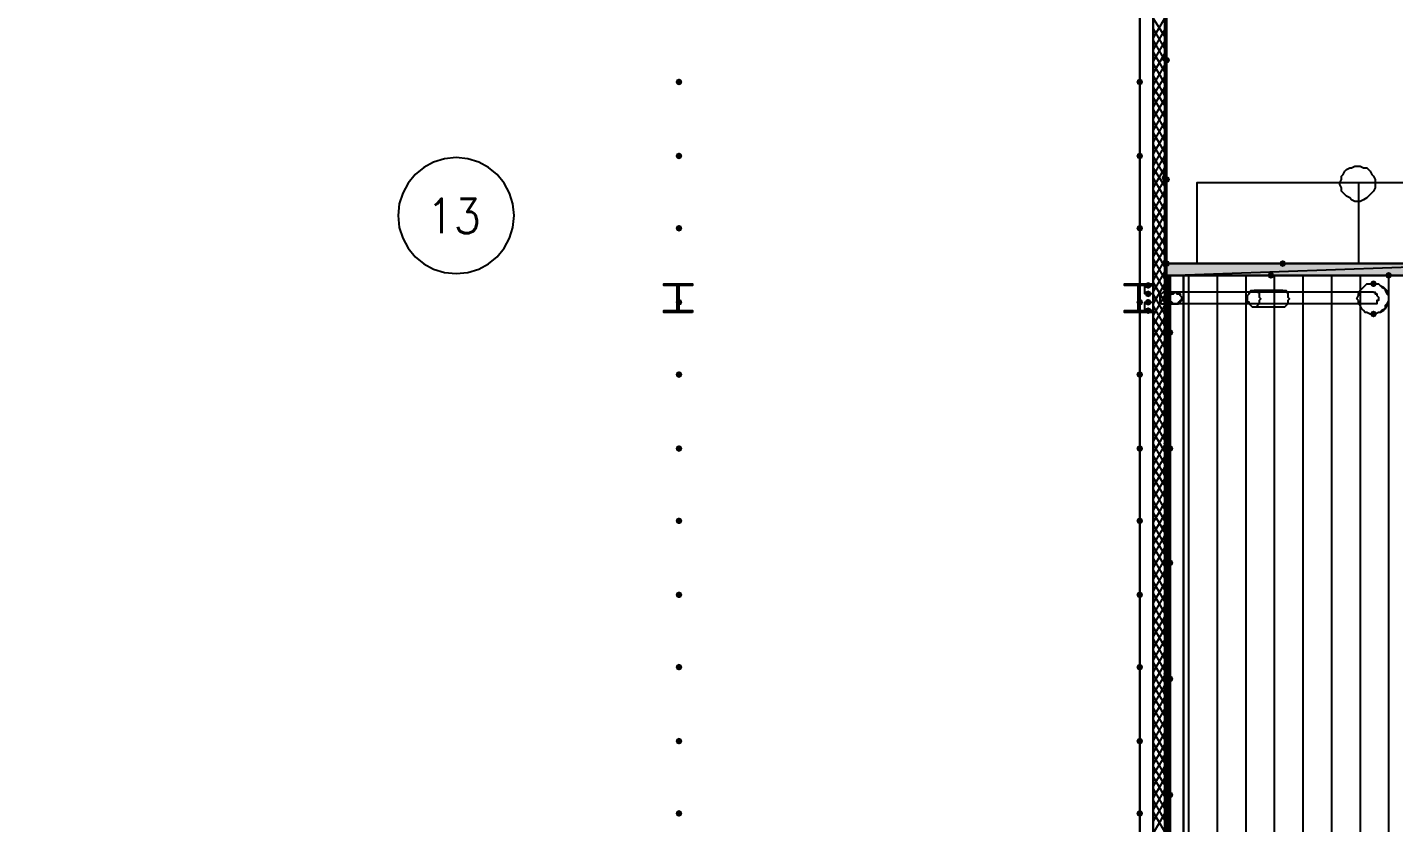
# Model space of a CAD drawing. Header units: millimetres. Extents: x 0 to 420, y 0 to 297.
# Drawn here: x 365.02 to 399.41, y 189.84 to 209.87 of the extents above; entities that cross this region are included whole.
import ezdxf

# ---------------------------------------------------------------- set-up
doc = ezdxf.new("R2010")
doc.units = ezdxf.units.MM
doc.layers.get('0').update_dxf_attribs({"linetype": 'CONTINUOUS'})
doc.styles.get("Standard").update_dxf_attribs({"font": 'STANDARD'})

msp = doc.modelspace()

# ---------------------------------------------------------------- hatches: boundary and pattern name
at = {"true_color": 0x000007}
h = msp.add_hatch(color=0, dxfattribs=at)
h.paths.add_polyline_path([(393.7, 221.107), (393.657667, 221.107), (393.7, 203.030667)], flags=0)
h.paths.add_polyline_path([(393.657667, 221.107), (393.7, 203.030667), (393.657667, 203.030667)], flags=0)
at = {"true_color": 0x0000fe}
for points in [[(393.742333, 209.084333), (393.717462, 209.024538), (393.657667, 208.999667), (393.597871, 209.024538), (393.573, 209.084333), (393.597871, 209.144129), (393.657667, 209.169), (393.717462, 209.144129)], [(393.784667, 209.042), (393.759796, 208.982204), (393.7, 208.957333), (393.640204, 208.982204), (393.615333, 209.042), (393.640204, 209.101796), (393.7, 209.126667), (393.759796, 209.101796)], [(393.742333, 206.078667), (393.717462, 206.018871), (393.657667, 205.994), (393.597871, 206.018871), (393.573, 206.078667), (393.597871, 206.138462), (393.657667, 206.163333), (393.717462, 206.138463)], [(393.784667, 206.036333), (393.759796, 205.976537), (393.7, 205.951667), (393.640204, 205.976537), (393.615333, 206.036333), (393.640204, 206.096129), (393.7, 206.121), (393.759796, 206.096129)], [(393.784667, 203.919667), (393.759796, 203.859871), (393.7, 203.835), (393.640204, 203.859871), (393.615333, 203.919667), (393.640204, 203.979462), (393.7, 204.004333), (393.759796, 203.979463)], [(393.784667, 203.919667), (393.759796, 203.859871), (393.7, 203.835), (393.640204, 203.859871), (393.615333, 203.919667), (393.640204, 203.979462), (393.7, 204.004333), (393.759796, 203.979463)], [(396.705667, 203.919667), (396.680796, 203.859871), (396.621, 203.835), (396.561204, 203.859871), (396.536333, 203.919667), (396.561204, 203.979462), (396.621, 204.004333), (396.680796, 203.979463)], [(396.409333, 203.623333), (396.384462, 203.563538), (396.324667, 203.538667), (396.264871, 203.563538), (396.24, 203.623333), (396.264871, 203.683129), (396.324667, 203.708), (396.384462, 203.683129)], [(399.372667, 203.623333), (399.347796, 203.563538), (399.288, 203.538667), (399.228204, 203.563538), (399.203333, 203.623333), (399.228204, 203.683129), (399.288, 203.708), (399.347796, 203.683129)], [(393.742333, 203.030667), (393.717462, 202.970871), (393.657667, 202.946), (393.597871, 202.970871), (393.573, 203.030667), (393.597871, 203.090462), (393.657667, 203.115333), (393.717462, 203.090463)], [(393.784667, 203.030667), (393.759796, 202.970871), (393.7, 202.946), (393.640204, 202.970871), (393.615333, 203.030667), (393.640204, 203.090462), (393.7, 203.115333), (393.759796, 203.090463)], [(393.784667, 202.268667), (393.759796, 202.208871), (393.7, 202.184), (393.640204, 202.208871), (393.615333, 202.268667), (393.640204, 202.328462), (393.7, 202.353333), (393.759796, 202.328463)], [(393.784667, 202.184), (393.759796, 202.124204), (393.7, 202.099333), (393.640204, 202.124204), (393.615333, 202.184), (393.640204, 202.243796), (393.7, 202.268667), (393.759796, 202.243796)], [(393.869333, 202.184), (393.844462, 202.124204), (393.784667, 202.099333), (393.724871, 202.124204), (393.7, 202.184), (393.724871, 202.243796), (393.784667, 202.268667), (393.844462, 202.243796)], [(393.742333, 200.152), (393.717462, 200.092204), (393.657667, 200.067333), (393.597871, 200.092204), (393.573, 200.152), (393.597871, 200.211796), (393.657667, 200.236667), (393.717462, 200.211796)], [(393.784667, 200.152), (393.759796, 200.092204), (393.7, 200.067333), (393.640204, 200.092204), (393.615333, 200.152), (393.640204, 200.211796), (393.7, 200.236667), (393.759796, 200.211796)], [(393.784667, 199.39), (393.759796, 199.330204), (393.7, 199.305333), (393.640204, 199.330204), (393.615333, 199.39), (393.640204, 199.449796), (393.7, 199.474667), (393.759796, 199.449796)], [(393.784667, 199.263), (393.759796, 199.203204), (393.7, 199.178333), (393.640204, 199.203204), (393.615333, 199.263), (393.640204, 199.322796), (393.7, 199.347667), (393.759796, 199.322796)], [(393.784667, 199.263), (393.759796, 199.203204), (393.7, 199.178333), (393.640204, 199.203204), (393.615333, 199.263), (393.640204, 199.322796), (393.7, 199.347667), (393.759796, 199.322796)], [(393.869333, 199.263), (393.844462, 199.203204), (393.784667, 199.178333), (393.724871, 199.203204), (393.7, 199.263), (393.724871, 199.322796), (393.784667, 199.347667), (393.844462, 199.322796)], [(393.742333, 197.273333), (393.717462, 197.213537), (393.657667, 197.188667), (393.597871, 197.213537), (393.573, 197.273333), (393.597871, 197.333129), (393.657667, 197.358), (393.717462, 197.333129)], [(393.784667, 197.231), (393.759796, 197.171204), (393.7, 197.146333), (393.640204, 197.171204), (393.615333, 197.231), (393.640204, 197.290796), (393.7, 197.315667), (393.759796, 197.290796)], [(393.784667, 196.469), (393.759796, 196.409204), (393.7, 196.384333), (393.640204, 196.409204), (393.615333, 196.469), (393.640204, 196.528796), (393.7, 196.553667), (393.759796, 196.528796)], [(393.784667, 196.384333), (393.759796, 196.324537), (393.7, 196.299667), (393.640204, 196.324537), (393.615333, 196.384333), (393.640204, 196.444129), (393.7, 196.469), (393.759796, 196.444129)], [(393.784667, 196.384333), (393.759796, 196.324537), (393.7, 196.299667), (393.640204, 196.324537), (393.615333, 196.384333), (393.640204, 196.444129), (393.7, 196.469), (393.759796, 196.444129)], [(393.869333, 196.384333), (393.844462, 196.324537), (393.784667, 196.299667), (393.724871, 196.324537), (393.7, 196.384333), (393.724871, 196.444129), (393.784667, 196.469), (393.844462, 196.444129)], [(393.742333, 194.352333), (393.717462, 194.292537), (393.657667, 194.267667), (393.597871, 194.292537), (393.573, 194.352333), (393.597871, 194.412129), (393.657667, 194.437), (393.717462, 194.412129)], [(393.784667, 194.352333), (393.759796, 194.292537), (393.7, 194.267667), (393.640204, 194.292537), (393.615333, 194.352333), (393.640204, 194.412129), (393.7, 194.437), (393.759796, 194.412129)], [(393.784667, 193.590333), (393.759796, 193.530537), (393.7, 193.505667), (393.640204, 193.530537), (393.615333, 193.590333), (393.640204, 193.650129), (393.7, 193.675), (393.759796, 193.650129)], [(393.784667, 193.463333), (393.759796, 193.403537), (393.7, 193.378667), (393.640204, 193.403537), (393.615333, 193.463333), (393.640204, 193.523129), (393.7, 193.548), (393.759796, 193.523129)], [(393.784667, 193.463333), (393.759796, 193.403537), (393.7, 193.378667), (393.640204, 193.403537), (393.615333, 193.463333), (393.640204, 193.523129), (393.7, 193.548), (393.759796, 193.523129)], [(393.869333, 193.463333), (393.844462, 193.403537), (393.784667, 193.378667), (393.724871, 193.403537), (393.7, 193.463333), (393.724871, 193.523129), (393.784667, 193.548), (393.844462, 193.523129)], [(393.742333, 191.473667), (393.717462, 191.413871), (393.657667, 191.389), (393.597871, 191.413871), (393.573, 191.473667), (393.597871, 191.533462), (393.657667, 191.558333), (393.717462, 191.533463)], [(393.784667, 191.431333), (393.759796, 191.371537), (393.7, 191.346667), (393.640204, 191.371537), (393.615333, 191.431333), (393.640204, 191.491129), (393.7, 191.516), (393.759796, 191.491129)], [(393.784667, 190.669333), (393.759796, 190.609537), (393.7, 190.584667), (393.640204, 190.609537), (393.615333, 190.669333), (393.640204, 190.729129), (393.7, 190.754), (393.759796, 190.729129)], [(393.784667, 190.584667), (393.759796, 190.524871), (393.7, 190.5), (393.640204, 190.524871), (393.615333, 190.584667), (393.640204, 190.644462), (393.7, 190.669333), (393.759796, 190.644463)], [(393.784667, 190.584667), (393.759796, 190.524871), (393.7, 190.5), (393.640204, 190.524871), (393.615333, 190.584667), (393.640204, 190.644462), (393.7, 190.669333), (393.759796, 190.644463)], [(393.869333, 190.542333), (393.844462, 190.482537), (393.784667, 190.457667), (393.724871, 190.482537), (393.7, 190.542333), (393.724871, 190.602129), (393.784667, 190.627), (393.844462, 190.602129)]]:
    msp.add_hatch(color=0, dxfattribs=at).paths.add_polyline_path(points, flags=0)
at = {"true_color": 0x000007}
for points in [[(381.508, 208.491667), (381.483129, 208.431871), (381.423333, 208.407), (381.363538, 208.431871), (381.338667, 208.491667), (381.363537, 208.551462), (381.423333, 208.576333), (381.483129, 208.551463)], [(393.107333, 208.491667), (393.082462, 208.431871), (393.022667, 208.407), (392.962871, 208.431871), (392.938, 208.491667), (392.962871, 208.551462), (393.022667, 208.576333), (393.082462, 208.551463)], [(381.508, 206.629), (381.483129, 206.569204), (381.423333, 206.544333), (381.363538, 206.569204), (381.338667, 206.629), (381.363537, 206.688796), (381.423333, 206.713667), (381.483129, 206.688796)], [(393.107333, 206.629), (393.082462, 206.569204), (393.022667, 206.544333), (392.962871, 206.569204), (392.938, 206.629), (392.962871, 206.688796), (393.022667, 206.713667), (393.082462, 206.688796)], [(381.508, 204.808667), (381.483129, 204.748871), (381.423333, 204.724), (381.363538, 204.748871), (381.338667, 204.808667), (381.363537, 204.868462), (381.423333, 204.893333), (381.483129, 204.868463)], [(393.107333, 204.808667), (393.082462, 204.748871), (393.022667, 204.724), (392.962871, 204.748871), (392.938, 204.808667), (392.962871, 204.868462), (393.022667, 204.893333), (393.082462, 204.868463)], [(393.319, 203.369333), (393.294129, 203.309537), (393.234333, 203.284667), (393.174537, 203.309537), (393.149667, 203.369333), (393.174537, 203.429129), (393.234333, 203.454), (393.294129, 203.429129)], [(398.991667, 203.411667), (398.966796, 203.351871), (398.907, 203.327), (398.847204, 203.351871), (398.822333, 203.411667), (398.847204, 203.471462), (398.907, 203.496333), (398.966796, 203.471463)], [(381.508, 202.946), (381.483129, 202.886204), (381.423333, 202.861333), (381.363538, 202.886204), (381.338667, 202.946), (381.363537, 203.005796), (381.423333, 203.030667), (381.483129, 203.005796)], [(393.107333, 202.946), (393.082462, 202.886204), (393.022667, 202.861333), (392.962871, 202.886204), (392.938, 202.946), (392.962871, 203.005796), (393.022667, 203.030667), (393.082462, 203.005796)], [(393.319, 203.157667), (393.294129, 203.097871), (393.234333, 203.073), (393.174537, 203.097871), (393.149667, 203.157667), (393.174537, 203.217462), (393.234333, 203.242333), (393.294129, 203.217463)], [(393.319, 202.946), (393.294129, 202.886204), (393.234333, 202.861333), (393.174537, 202.886204), (393.149667, 202.946), (393.174537, 203.005796), (393.234333, 203.030667), (393.294129, 203.005796)], [(393.319, 202.734333), (393.294129, 202.674537), (393.234333, 202.649667), (393.174537, 202.674537), (393.149667, 202.734333), (393.174537, 202.794129), (393.234333, 202.819), (393.294129, 202.794129)], [(398.991667, 202.649667), (398.966796, 202.589871), (398.907, 202.565), (398.847204, 202.589871), (398.822333, 202.649667), (398.847204, 202.709462), (398.907, 202.734333), (398.966796, 202.709463)], [(381.508, 201.125667), (381.483129, 201.065871), (381.423333, 201.041), (381.363538, 201.065871), (381.338667, 201.125667), (381.363537, 201.185462), (381.423333, 201.210333), (381.483129, 201.185463)], [(393.107333, 201.125667), (393.082462, 201.065871), (393.022667, 201.041), (392.962871, 201.065871), (392.938, 201.125667), (392.962871, 201.185462), (393.022667, 201.210333), (393.082462, 201.185463)], [(381.508, 199.263), (381.483129, 199.203204), (381.423333, 199.178333), (381.363538, 199.203204), (381.338667, 199.263), (381.363537, 199.322796), (381.423333, 199.347667), (381.483129, 199.322796)], [(393.107333, 199.263), (393.082462, 199.203204), (393.022667, 199.178333), (392.962871, 199.203204), (392.938, 199.263), (392.962871, 199.322796), (393.022667, 199.347667), (393.082462, 199.322796)], [(381.508, 197.442667), (381.483129, 197.382871), (381.423333, 197.358), (381.363538, 197.382871), (381.338667, 197.442667), (381.363537, 197.502462), (381.423333, 197.527333), (381.483129, 197.502463)], [(393.107333, 197.442667), (393.082462, 197.382871), (393.022667, 197.358), (392.962871, 197.382871), (392.938, 197.442667), (392.962871, 197.502462), (393.022667, 197.527333), (393.082462, 197.502463)], [(381.508, 195.58), (381.483129, 195.520204), (381.423333, 195.495333), (381.363538, 195.520204), (381.338667, 195.58), (381.363537, 195.639796), (381.423333, 195.664667), (381.483129, 195.639796)], [(393.107333, 195.58), (393.082462, 195.520204), (393.022667, 195.495333), (392.962871, 195.520204), (392.938, 195.58), (392.962871, 195.639796), (393.022667, 195.664667), (393.082462, 195.639796)], [(381.508, 193.759667), (381.483129, 193.699871), (381.423333, 193.675), (381.363538, 193.699871), (381.338667, 193.759667), (381.363537, 193.819462), (381.423333, 193.844333), (381.483129, 193.819463)], [(393.107333, 193.759667), (393.082462, 193.699871), (393.022667, 193.675), (392.962871, 193.699871), (392.938, 193.759667), (392.962871, 193.819462), (393.022667, 193.844333), (393.082462, 193.819463)], [(381.508, 191.897), (381.483129, 191.837204), (381.423333, 191.812333), (381.363538, 191.837204), (381.338667, 191.897), (381.363537, 191.956796), (381.423333, 191.981667), (381.483129, 191.956796)], [(393.107333, 191.897), (393.082462, 191.837204), (393.022667, 191.812333), (392.962871, 191.837204), (392.938, 191.897), (392.962871, 191.956796), (393.022667, 191.981667), (393.082462, 191.956796)], [(381.508, 190.076667), (381.483129, 190.016871), (381.423333, 189.992), (381.363538, 190.016871), (381.338667, 190.076667), (381.363537, 190.136462), (381.423333, 190.161333), (381.483129, 190.136463)], [(393.107333, 190.076667), (393.082462, 190.016871), (393.022667, 189.992), (392.962871, 190.016871), (392.938, 190.076667), (392.962871, 190.136462), (393.022667, 190.161333), (393.082462, 190.136463)]]:
    msp.add_hatch(color=0, dxfattribs=at).paths.add_polyline_path(points, flags=0)
h = msp.add_hatch(color=0, dxfattribs=at)
h.paths.add_polyline_path([(402.209, 203.623333), (393.7, 203.623333), (402.209, 203.919667)], flags=0)
h.paths.add_polyline_path([(393.7, 203.623333), (402.209, 203.919667), (393.7, 203.919667)], flags=0)
h = msp.add_hatch(color=0, dxfattribs=at)
h.paths.add_polyline_path([(393.784667, 203.623333), (393.784667, 121.031), (393.7, 203.623333)], flags=0)
h.paths.add_polyline_path([(393.784667, 121.031), (393.7, 203.623333), (393.7, 121.031)], flags=0)
h = msp.add_hatch(color=0, dxfattribs=at)
h.paths.add_polyline_path([(393.7, 203.030667), (393.657667, 203.030667), (393.7, 185.674)], flags=0)
h.paths.add_polyline_path([(393.657667, 203.030667), (393.7, 185.674), (393.657667, 185.674)], flags=0)

# ---------------------------------------------------------------- linework, layer by layer
at = {"color": 0, "true_color": 0x000007}
for points in [[(393.7, 221.107), (393.657667, 221.107), (393.7, 203.030667)], [(393.657667, 221.107), (393.7, 203.030667), (393.657667, 203.030667)], [(393.7, 203.030667), (393.7, 221.107), (393.657667, 221.107), (393.657667, 203.030667)], [(393.7, 203.030667), (393.7, 221.064667), (393.657667, 221.064667), (393.657667, 203.030667)], [(393.361333, 220.810667), (259.291667, 220.810667), (259.291667, 189.780333), (242.612333, 189.780333), (242.612333, 220.810667), (108.585, 220.810667), (108.585, 104.14), (242.654667, 104.14), (242.654667, 135.128), (259.291667, 135.128), (259.291667, 104.14), (393.361333, 104.14)], [(242.612333, 220.429667), (242.612333, 189.780333), (259.291667, 189.780333), (259.291667, 220.429667), (393.022667, 220.429667), (393.022667, 104.478667), (259.291667, 104.478667), (259.291667, 135.128), (242.654667, 135.128), (242.654667, 104.478667), (108.923667, 104.478667), (108.923667, 220.429667)], [(398.526, 205.486), (398.441333, 205.486), (398.356667, 205.528333), (398.314333, 205.570667), (398.229667, 205.613), (398.187333, 205.655333), (398.145, 205.697667), (398.102667, 205.74), (398.102667, 205.824667), (398.060333, 205.909333), (398.060333, 205.951667), (398.102667, 206.036333), (398.102667, 206.121), (398.145, 206.163333), (398.187333, 206.248), (398.229667, 206.290333), (398.314333, 206.332667), (398.356667, 206.332667), (398.441333, 206.375), (398.526, 206.375), (398.568333, 206.375), (398.653, 206.332667), (398.737667, 206.332667), (398.78, 206.290333), (398.822333, 206.248), (398.864667, 206.163333), (398.907, 206.121), (398.949333, 206.036333), (398.949333, 205.951667), (398.949333, 205.909333), (398.949333, 205.824667), (398.907, 205.74), (398.864667, 205.697667), (398.822333, 205.655333), (398.78, 205.613), (398.737667, 205.570667), (398.653, 205.528333), (398.568333, 205.486)], [(402.209, 203.623333), (393.7, 203.623333), (402.209, 203.919667)], [(393.7, 203.623333), (402.209, 203.919667), (393.7, 203.919667)], [(381.762, 202.692), (381.042333, 202.692), (381.042333, 202.734333), (381.381, 202.734333), (381.381, 203.369333), (381.042333, 203.369333), (381.042333, 203.411667), (381.762, 203.411667), (381.762, 203.369333), (381.423333, 203.369333), (381.423333, 202.734333), (381.762, 202.734333)], [(393.361333, 202.692), (392.641667, 202.692), (392.641667, 202.734333), (392.980333, 202.734333), (392.980333, 203.369333), (392.641667, 203.369333), (392.641667, 203.411667), (393.361333, 203.411667), (393.361333, 203.369333), (393.022667, 203.369333), (393.022667, 202.734333), (393.361333, 202.734333)], [(393.361333, 203.157667), (393.149667, 203.157667), (393.149667, 203.369333), (393.361333, 203.369333), (393.361333, 203.157667), (393.149667, 203.157667), (393.149667, 203.369333), (393.361333, 203.369333)], [(393.784667, 203.623333), (393.784667, 121.031), (393.7, 203.623333)], [(393.784667, 121.031), (393.7, 203.623333), (393.7, 121.031)], [(393.784667, 203.623333), (393.7, 203.623333), (393.7, 121.031), (393.784667, 121.031)], [(393.7, 202.776667), (393.7, 202.903667), (393.911667, 202.903667), (393.954, 202.903667), (393.996333, 202.903667), (394.038667, 202.946), (394.038667, 202.988333), (394.081, 202.988333), (394.081, 203.030667), (394.081, 203.073), (394.038667, 203.115333), (394.038667, 203.157667), (393.996333, 203.157667), (393.954, 203.2), (393.911667, 203.2), (393.7, 203.2), (393.7, 203.284667), (393.7, 203.2), (393.911667, 203.2), (393.954, 203.2), (393.996333, 203.157667), (394.038667, 203.157667), (394.038667, 203.115333), (394.081, 203.073), (394.081, 203.030667), (394.081, 202.988333), (394.038667, 202.988333), (394.038667, 202.946), (393.996333, 202.946), (393.996333, 202.903667), (393.954, 202.903667), (393.911667, 202.903667), (393.7, 202.903667), (393.7, 202.776667), (393.7, 202.903667), (393.911667, 202.903667), (393.954, 202.903667), (393.996333, 202.903667), (394.038667, 202.946), (394.038667, 202.988333), (394.081, 202.988333), (394.081, 203.030667), (394.081, 203.073), (394.038667, 203.115333), (394.038667, 203.157667), (393.996333, 203.157667), (393.954, 203.2), (393.911667, 203.2), (393.7, 203.2), (393.7, 203.284667), (393.7, 203.2), (393.911667, 203.2), (393.954, 203.2), (393.996333, 203.157667), (394.038667, 203.157667), (394.038667, 203.115333), (394.081, 203.073), (394.081, 203.030667), (394.081, 202.988333), (394.038667, 202.988333), (394.038667, 202.946), (393.996333, 202.946), (393.996333, 202.903667), (393.954, 202.903667), (393.911667, 202.903667), (393.7, 202.903667), (393.7, 202.776667), (393.7, 202.903667), (393.911667, 202.903667), (393.954, 202.903667), (393.996333, 202.903667), (393.996333, 202.946), (394.038667, 202.946), (394.038667, 202.988333), (394.081, 202.988333), (394.081, 203.030667), (394.081, 203.073), (394.038667, 203.115333), (394.038667, 203.157667), (393.996333, 203.157667), (393.954, 203.2), (393.911667, 203.2), (393.7, 203.2), (393.7, 203.284667), (393.7, 203.2), (393.911667, 203.2), (393.954, 203.2), (393.996333, 203.157667), (394.038667, 203.157667), (394.038667, 203.115333), (394.081, 203.073), (394.081, 203.030667), (394.081, 202.988333), (394.038667, 202.988333), (394.038667, 202.946), (393.996333, 202.903667), (393.954, 202.903667), (393.911667, 202.903667), (393.7, 202.903667)], [(393.742333, 162.475333), (393.742333, 203.623333), (394.123333, 203.623333), (394.123333, 162.475333)], [(401.616333, 203.623333), (402.209, 203.623333), (402.209, 121.285), (401.616333, 121.285), (394.673667, 121.285), (394.123333, 121.285), (394.123333, 203.623333), (394.673667, 203.623333)], [(398.526, 202.988333), (398.483667, 203.030667), (398.526, 203.115333), (398.526, 203.157667), (398.568333, 203.242333), (398.610667, 203.284667), (398.653, 203.327), (398.695333, 203.369333), (398.737667, 203.411667), (398.822333, 203.411667), (398.907, 203.411667), (398.949333, 203.411667), (399.034, 203.411667), (399.076333, 203.369333), (399.118667, 203.327), (399.203333, 203.284667), (399.203333, 203.242333), (399.245667, 203.157667), (399.288, 203.115333), (399.288, 203.030667), (399.288, 202.988333), (399.245667, 202.903667), (399.203333, 202.861333), (399.203333, 202.776667), (399.118667, 202.734333), (399.076333, 202.692), (399.034, 202.692), (398.949333, 202.649667), (398.907, 202.649667), (398.822333, 202.649667), (398.737667, 202.692), (398.695333, 202.692), (398.653, 202.734333), (398.610667, 202.776667), (398.568333, 202.861333), (398.526, 202.903667)], [(393.361333, 202.734333), (393.149667, 202.734333), (393.149667, 202.946), (393.361333, 202.946), (393.361333, 202.734333), (393.149667, 202.734333), (393.149667, 202.946), (393.361333, 202.946)], [(393.530667, 203.030667), (393.530667, 202.988333), (393.530667, 202.946), (393.573, 202.903667), (393.615333, 202.903667), (393.657667, 202.903667), (393.7, 202.946), (393.7, 202.988333), (393.7, 203.030667), (393.7, 203.073), (393.7, 203.115333), (393.7, 203.157667), (393.657667, 203.157667), (393.615333, 203.2), (393.573, 203.157667), (393.530667, 203.157667), (393.530667, 203.115333), (393.530667, 203.073)], [(393.7, 203.030667), (393.657667, 203.030667), (393.7, 185.674)], [(393.657667, 203.030667), (393.7, 185.674), (393.657667, 185.674)], [(393.657667, 203.030667), (393.657667, 185.674), (393.7, 185.674), (393.7, 203.030667)], [(393.657667, 203.030667), (393.657667, 185.674), (393.7, 185.674), (393.7, 203.030667)], [(393.911667, 203.2), (393.954, 203.2), (393.954, 203.157667), (393.996333, 203.157667), (394.038667, 203.157667), (394.038667, 203.115333), (394.081, 203.073), (394.081, 203.030667), (394.081, 202.988333), (394.038667, 202.988333), (394.038667, 202.946), (393.996333, 202.946), (393.996333, 202.903667), (393.954, 202.903667), (393.911667, 202.903667), (393.869333, 202.903667), (393.827, 202.946), (393.784667, 202.946), (393.784667, 202.988333), (393.784667, 203.030667), (393.784667, 203.073), (393.784667, 203.115333), (393.827, 203.157667), (393.869333, 203.157667)], [(393.911667, 203.2), (393.869333, 203.157667), (393.827, 203.157667), (393.784667, 203.115333), (393.784667, 203.073), (393.784667, 203.030667), (393.784667, 202.988333), (393.784667, 202.946), (393.827, 202.946), (393.869333, 202.903667), (393.911667, 202.903667), (393.954, 202.903667), (393.996333, 202.903667), (393.996333, 202.946), (394.038667, 202.946), (394.038667, 202.988333), (394.081, 202.988333), (394.081, 203.030667), (394.081, 203.073), (394.038667, 203.115333), (394.038667, 203.157667), (393.996333, 203.157667), (393.954, 203.157667), (393.954, 203.2)], [(395.732, 202.988333), (395.732, 203.030667), (395.732, 203.073), (395.732, 203.115333), (395.774333, 203.157667), (395.774333, 203.2), (395.816667, 203.2), (395.816667, 203.242333), (395.859, 203.242333), (395.901333, 203.242333), (395.943667, 203.242333), (395.986, 203.242333), (395.986, 203.2), (396.028333, 203.2), (396.028333, 203.157667), (396.028333, 203.115333), (396.028333, 203.073), (396.070667, 203.030667), (396.028333, 202.988333), (396.028333, 202.946), (396.028333, 202.903667), (395.986, 202.861333), (395.943667, 202.819), (395.901333, 202.819), (395.859, 202.819), (395.816667, 202.861333), (395.774333, 202.903667), (395.774333, 202.946), (395.732, 202.946)]]:
    msp.add_lwpolyline(points, close=True, dxfattribs=at)
for points in [[(393.7, 221.064667), (393.7, 203.030667), (393.657667, 221.064667), (393.657667, 203.030667)], [(393.657667, 104.14), (393.657667, 221.064667)], [(393.361333, 220.810667), (393.361333, 186.309)], [(393.361333, 209.592333), (393.657667, 210.100333)], [(393.657667, 209.634667), (393.361333, 210.100333)], [(393.657667, 209.338333), (393.361333, 209.846333)], [(393.361333, 209.296), (393.657667, 209.804)], [(393.657667, 209.042), (393.361333, 209.55)], [(393.361333, 208.999667), (393.657667, 209.507667)], [(393.657667, 208.745667), (393.361333, 209.253667)], [(393.361333, 208.703333), (393.657667, 209.211333)], [(393.657667, 208.449333), (393.361333, 208.957333)], [(393.361333, 208.407), (393.657667, 208.915)], [(393.657667, 208.153), (393.361333, 208.661)], [(393.361333, 208.153), (393.657667, 208.618667)], [(393.361333, 207.856667), (393.657667, 208.364667)], [(393.657667, 207.899), (393.361333, 208.364667)], [(393.657667, 207.602667), (393.361333, 208.110667)], [(393.361333, 207.560333), (393.657667, 208.068333)], [(393.657667, 207.306333), (393.361333, 207.814333)], [(393.361333, 207.264), (393.657667, 207.772)], [(393.657667, 207.01), (393.361333, 207.518)], [(393.361333, 206.967667), (393.657667, 207.475667)], [(393.657667, 206.713667), (393.361333, 207.221667)], [(393.361333, 206.671333), (393.657667, 207.179333)], [(393.657667, 206.417333), (393.361333, 206.925333)], [(393.361333, 206.375), (393.657667, 206.883)], [(377.274667, 205.126167), (377.244995, 205.42051), (377.159894, 205.694662), (377.025238, 205.942749), (376.846899, 206.158899), (376.630749, 206.337238), (376.382662, 206.471894), (376.10851, 206.556995), (375.814167, 206.586667), (375.519823, 206.556995), (375.245671, 206.471894), (374.997584, 206.337238), (374.781434, 206.158899), (374.603095, 205.942749), (374.468439, 205.694662), (374.383339, 205.42051), (374.353667, 205.126167)], [(393.361333, 206.121), (393.657667, 206.629)], [(393.657667, 206.121), (393.361333, 206.629)], [(393.361333, 205.824667), (393.657667, 206.332667)], [(393.657667, 205.867), (393.361333, 206.332667)], [(393.657667, 205.570667), (393.361333, 206.078667)], [(393.361333, 205.528333), (393.657667, 206.036333)], [(393.657667, 205.274333), (393.361333, 205.782333)], [(393.361333, 205.232), (393.657667, 205.74)], [(402.547667, 203.919667), (402.547667, 205.951667), (394.462, 205.951667), (394.462, 203.919667)], [(398.526, 205.951667), (398.526, 203.919667)], [(393.657667, 204.978), (393.361333, 205.486)], [(393.361333, 204.935667), (393.657667, 205.443667)], [(374.353667, 205.126167), (374.383339, 204.831823), (374.468439, 204.557671), (374.603095, 204.309584), (374.781434, 204.093434), (374.997584, 203.915095), (375.245671, 203.780439), (375.519823, 203.695339), (375.814167, 203.665667), (376.10851, 203.695339), (376.382662, 203.780439), (376.630749, 203.915095), (376.846899, 204.093434), (377.025238, 204.309584), (377.159894, 204.557671), (377.244995, 204.831823), (377.274667, 205.126167)], [(393.657667, 204.681667), (393.361333, 205.189667)], [(393.361333, 204.639333), (393.657667, 205.147333)], [(393.657667, 204.385333), (393.361333, 204.893333)], [(393.361333, 204.385333), (393.657667, 204.851)], [(393.361333, 204.089), (393.657667, 204.597)], [(393.657667, 204.131333), (393.361333, 204.597)], [(393.657667, 203.835), (393.361333, 204.343)], [(393.361333, 203.792667), (393.657667, 204.300667)], [(393.657667, 203.538667), (393.361333, 204.046667)], [(393.361333, 203.496333), (393.657667, 204.004333)], [(393.657667, 203.242333), (393.361333, 203.750333)], [(393.361333, 203.2), (393.657667, 203.708)], [(402.209, 203.919667), (393.7, 203.919667)], [(402.209, 203.623333), (393.7, 203.623333), (393.7, 203.919667), (402.505333, 203.919667), (402.505333, 203.623333)], [(381.042333, 203.369333), (381.042333, 203.411667)], [(381.254, 203.369333), (381.254, 203.411667)], [(381.423333, 202.692), (381.423333, 203.411667)], [(381.592667, 203.369333), (381.592667, 203.411667)], [(381.762, 203.369333), (381.762, 203.411667)], [(392.641667, 203.369333), (392.641667, 203.411667)], [(392.811, 203.369333), (392.811, 203.411667)], [(393.022667, 202.692), (393.022667, 203.411667)], [(393.192, 203.369333), (393.192, 203.411667)], [(393.657667, 202.946), (393.361333, 203.454)], [(393.361333, 203.369333), (393.361333, 203.411667)], [(393.361333, 202.903667), (393.657667, 203.411667)], [(393.742333, 202.649667), (393.657667, 202.649667), (393.657667, 202.692), (393.657667, 202.734333), (393.657667, 202.776667), (393.657667, 202.861333), (393.657667, 202.903667), (393.657667, 202.988333), (393.657667, 203.030667), (393.657667, 203.115333), (393.657667, 203.157667), (393.657667, 203.242333), (393.657667, 203.284667), (393.657667, 203.327), (393.657667, 203.369333), (393.657667, 203.411667), (393.742333, 203.411667)], [(393.7, 203.623333), (393.7, 121.031), (393.7, 203.623333), (393.7, 121.031)], [(393.7, 203.623333), (393.7, 121.031)], [(393.7, 203.623333), (393.7, 121.031)], [(393.742333, 202.649667), (393.742333, 202.692), (393.742333, 202.734333), (393.742333, 202.776667), (393.742333, 202.861333), (393.742333, 202.903667), (393.742333, 202.988333), (393.742333, 203.030667), (393.742333, 203.115333), (393.742333, 203.157667), (393.742333, 203.242333), (393.742333, 203.284667), (393.742333, 203.327), (393.742333, 203.369333), (393.742333, 203.411667)], [(398.907, 203.411667), (398.949333, 203.411667), (399.034, 203.411667), (399.076333, 203.369333), (399.161, 203.327), (399.203333, 203.284667), (399.245667, 203.242333), (399.245667, 203.157667), (399.288, 203.115333), (399.288, 203.030667), (399.288, 202.988333), (399.245667, 202.903667), (399.245667, 202.861333), (399.203333, 202.776667), (399.161, 202.734333), (399.076333, 202.692), (399.034, 202.692), (398.949333, 202.649667), (398.907, 202.649667)], [(393.657667, 202.649667), (393.361333, 203.157667)], [(393.361333, 202.607333), (393.657667, 203.115333)], [(398.907, 203.2), (393.615333, 203.2)], [(393.657667, 203.030667), (393.657667, 185.674), (393.657667, 203.030667), (393.7, 185.674)], [(396.621, 203.242333), (395.901333, 203.242333)], [(396.621, 203.242333), (396.663333, 203.242333), (396.705667, 203.242333), (396.705667, 203.2), (396.748, 203.2), (396.748, 203.157667), (396.748, 203.115333), (396.748, 203.073), (396.790333, 203.030667), (396.748, 202.988333), (396.748, 202.946), (396.748, 202.903667), (396.705667, 202.861333), (396.663333, 202.819), (396.621, 202.819)], [(398.907, 203.2), (398.949333, 203.2), (398.949333, 203.157667), (398.991667, 203.157667), (398.991667, 203.115333), (399.034, 203.073), (399.034, 203.030667), (399.034, 202.988333), (398.991667, 202.988333), (398.991667, 202.946), (398.991667, 202.903667), (398.949333, 202.903667), (398.907, 202.903667)], [(381.042333, 202.692), (381.042333, 202.734333)], [(381.254, 202.692), (381.254, 202.734333)], [(381.592667, 202.692), (381.592667, 202.734333)], [(381.762, 202.692), (381.762, 202.734333)], [(392.641667, 202.692), (392.641667, 202.734333)], [(392.811, 202.692), (392.811, 202.734333)], [(393.192, 202.692), (393.192, 202.734333)], [(393.361333, 202.353333), (393.657667, 202.861333)], [(393.657667, 202.353333), (393.361333, 202.861333)], [(393.361333, 202.692), (393.361333, 202.734333)], [(398.907, 202.903667), (393.615333, 202.903667)], [(396.621, 202.819), (395.901333, 202.819)], [(393.361333, 202.057), (393.657667, 202.565)], [(393.657667, 202.099333), (393.361333, 202.565)], [(393.657667, 201.803), (393.361333, 202.311)], [(393.361333, 201.760667), (393.657667, 202.268667)], [(393.657667, 201.506667), (393.361333, 202.014667)], [(393.361333, 201.464333), (393.657667, 201.972333)], [(393.657667, 201.210333), (393.361333, 201.718333)], [(393.361333, 201.168), (393.657667, 201.676)], [(393.657667, 200.914), (393.361333, 201.422)], [(393.361333, 200.871667), (393.657667, 201.379667)], [(393.657667, 200.617667), (393.361333, 201.125667)], [(393.361333, 200.617667), (393.657667, 201.083333)], [(393.361333, 200.321333), (393.657667, 200.829333)], [(393.657667, 200.363667), (393.361333, 200.829333)], [(393.657667, 200.067333), (393.361333, 200.575333)], [(393.361333, 200.025), (393.657667, 200.533)], [(393.657667, 199.771), (393.361333, 200.279)], [(393.361333, 199.728667), (393.657667, 200.236667)], [(393.657667, 199.474667), (393.361333, 199.982667)], [(393.361333, 199.432333), (393.657667, 199.940333)], [(393.657667, 199.178333), (393.361333, 199.686333)], [(393.361333, 199.136), (393.657667, 199.644)], [(393.657667, 198.882), (393.361333, 199.39)], [(393.361333, 198.839667), (393.657667, 199.347667)], [(393.657667, 198.585667), (393.361333, 199.093667)], [(393.361333, 198.585667), (393.657667, 199.051333)], [(393.361333, 198.289333), (393.657667, 198.797333)], [(393.657667, 198.331667), (393.361333, 198.797333)], [(393.657667, 198.035333), (393.361333, 198.543333)], [(393.361333, 197.993), (393.657667, 198.501)], [(393.657667, 197.739), (393.361333, 198.247)], [(393.361333, 197.696667), (393.657667, 198.204667)], [(393.657667, 197.442667), (393.361333, 197.950667)], [(393.361333, 197.400333), (393.657667, 197.908333)], [(393.657667, 197.146333), (393.361333, 197.654333)], [(393.361333, 197.104), (393.657667, 197.612)], [(393.657667, 196.85), (393.361333, 197.358)], [(393.361333, 196.85), (393.657667, 197.315667)], [(393.361333, 196.553667), (393.657667, 197.061667)], [(393.657667, 196.596), (393.361333, 197.061667)], [(393.657667, 196.299667), (393.361333, 196.807667)], [(393.361333, 196.257333), (393.657667, 196.765333)], [(393.657667, 196.003333), (393.361333, 196.511333)], [(393.361333, 195.961), (393.657667, 196.469)], [(393.657667, 195.707), (393.361333, 196.215)], [(393.361333, 195.664667), (393.657667, 196.172667)], [(393.657667, 195.410667), (393.361333, 195.918667)], [(393.361333, 195.368333), (393.657667, 195.876333)], [(393.657667, 195.114333), (393.361333, 195.622333)], [(393.361333, 195.072), (393.657667, 195.58)], [(393.657667, 194.818), (393.361333, 195.326)], [(393.361333, 194.818), (393.657667, 195.283667)], [(393.361333, 194.521667), (393.657667, 195.029667)], [(393.657667, 194.564), (393.361333, 195.029667)], [(393.657667, 194.267667), (393.361333, 194.775667)], [(393.361333, 194.225333), (393.657667, 194.733333)], [(393.657667, 193.971333), (393.361333, 194.479333)], [(393.361333, 193.929), (393.657667, 194.437)], [(393.657667, 193.675), (393.361333, 194.183)], [(393.361333, 193.632667), (393.657667, 194.140667)], [(393.657667, 193.378667), (393.361333, 193.886667)], [(393.361333, 193.336333), (393.657667, 193.844333)], [(393.657667, 193.082333), (393.361333, 193.590333)], [(393.361333, 193.082333), (393.657667, 193.548)], [(393.361333, 192.786), (393.657667, 193.294)], [(393.657667, 192.828333), (393.361333, 193.294)], [(393.657667, 192.532), (393.361333, 193.04)], [(393.361333, 192.489667), (393.657667, 192.997667)], [(393.657667, 192.235667), (393.361333, 192.743667)], [(393.361333, 192.193333), (393.657667, 192.701333)], [(393.657667, 191.939333), (393.361333, 192.447333)], [(393.361333, 191.897), (393.657667, 192.405)], [(393.657667, 191.643), (393.361333, 192.151)], [(393.361333, 191.600667), (393.657667, 192.108667)], [(393.657667, 191.346667), (393.361333, 191.854667)], [(393.361333, 191.304333), (393.657667, 191.812333)], [(393.657667, 191.050333), (393.361333, 191.558333)], [(393.361333, 191.050333), (393.657667, 191.516)], [(393.361333, 190.754), (393.657667, 191.262)], [(393.657667, 190.796333), (393.361333, 191.262)], [(393.657667, 190.5), (393.361333, 191.008)], [(393.361333, 190.457667), (393.657667, 190.965667)], [(393.657667, 190.203667), (393.361333, 190.711667)], [(393.361333, 190.161333), (393.657667, 190.669333)], [(393.657667, 189.907333), (393.361333, 190.415333)], [(393.361333, 189.865), (393.657667, 190.373)], [(393.657667, 189.611), (393.361333, 190.119)], [(393.361333, 189.568667), (393.657667, 190.076667)]]:
    msp.add_lwpolyline(points, dxfattribs=at)
at = {"color": 0, "true_color": 0x00002b}
msp.add_lwpolyline([(364.151333, 220.810667), (364.151333, 186.309), (393.361333, 186.309), (393.361333, 220.810667)], close=True, dxfattribs=at)
at = {"color": 0, "true_color": 0x0000fe}
msp.add_lwpolyline([(242.612333, 220.429667), (108.923667, 220.429667), (108.923667, 104.478667), (242.654667, 104.478667), (242.654667, 135.128), (259.291667, 135.128), (259.291667, 104.478667), (393.022667, 104.478667), (393.022667, 220.429667), (259.291667, 220.429667), (259.291667, 189.780333), (242.612333, 189.780333)], close=True, dxfattribs=at)
at = {"color": 0, "true_color": 0x0000fd}
for points in [[(394.250333, 203.623333), (394.250333, 121.285)], [(394.97, 203.623333), (394.97, 121.285)], [(395.689667, 203.623333), (395.689667, 121.285)], [(396.409333, 203.623333), (396.409333, 121.285)], [(397.129, 203.623333), (397.129, 121.285)], [(397.848667, 203.623333), (397.848667, 121.285)], [(398.568333, 203.623333), (398.568333, 121.285)], [(399.288, 203.623333), (399.288, 121.285)]]:
    msp.add_lwpolyline(points, dxfattribs=at)

# ---------------------------------------------------------------- texts
at = {"color": 0, "true_color": 0x000007, "insert": (375.073333, 205.553699), "char_height": 0.872032, "width": 0.87203199, "attachment_point": 1}
msp.add_mtext('13', dxfattribs=at)

doc.saveas('drawing.dxf')
